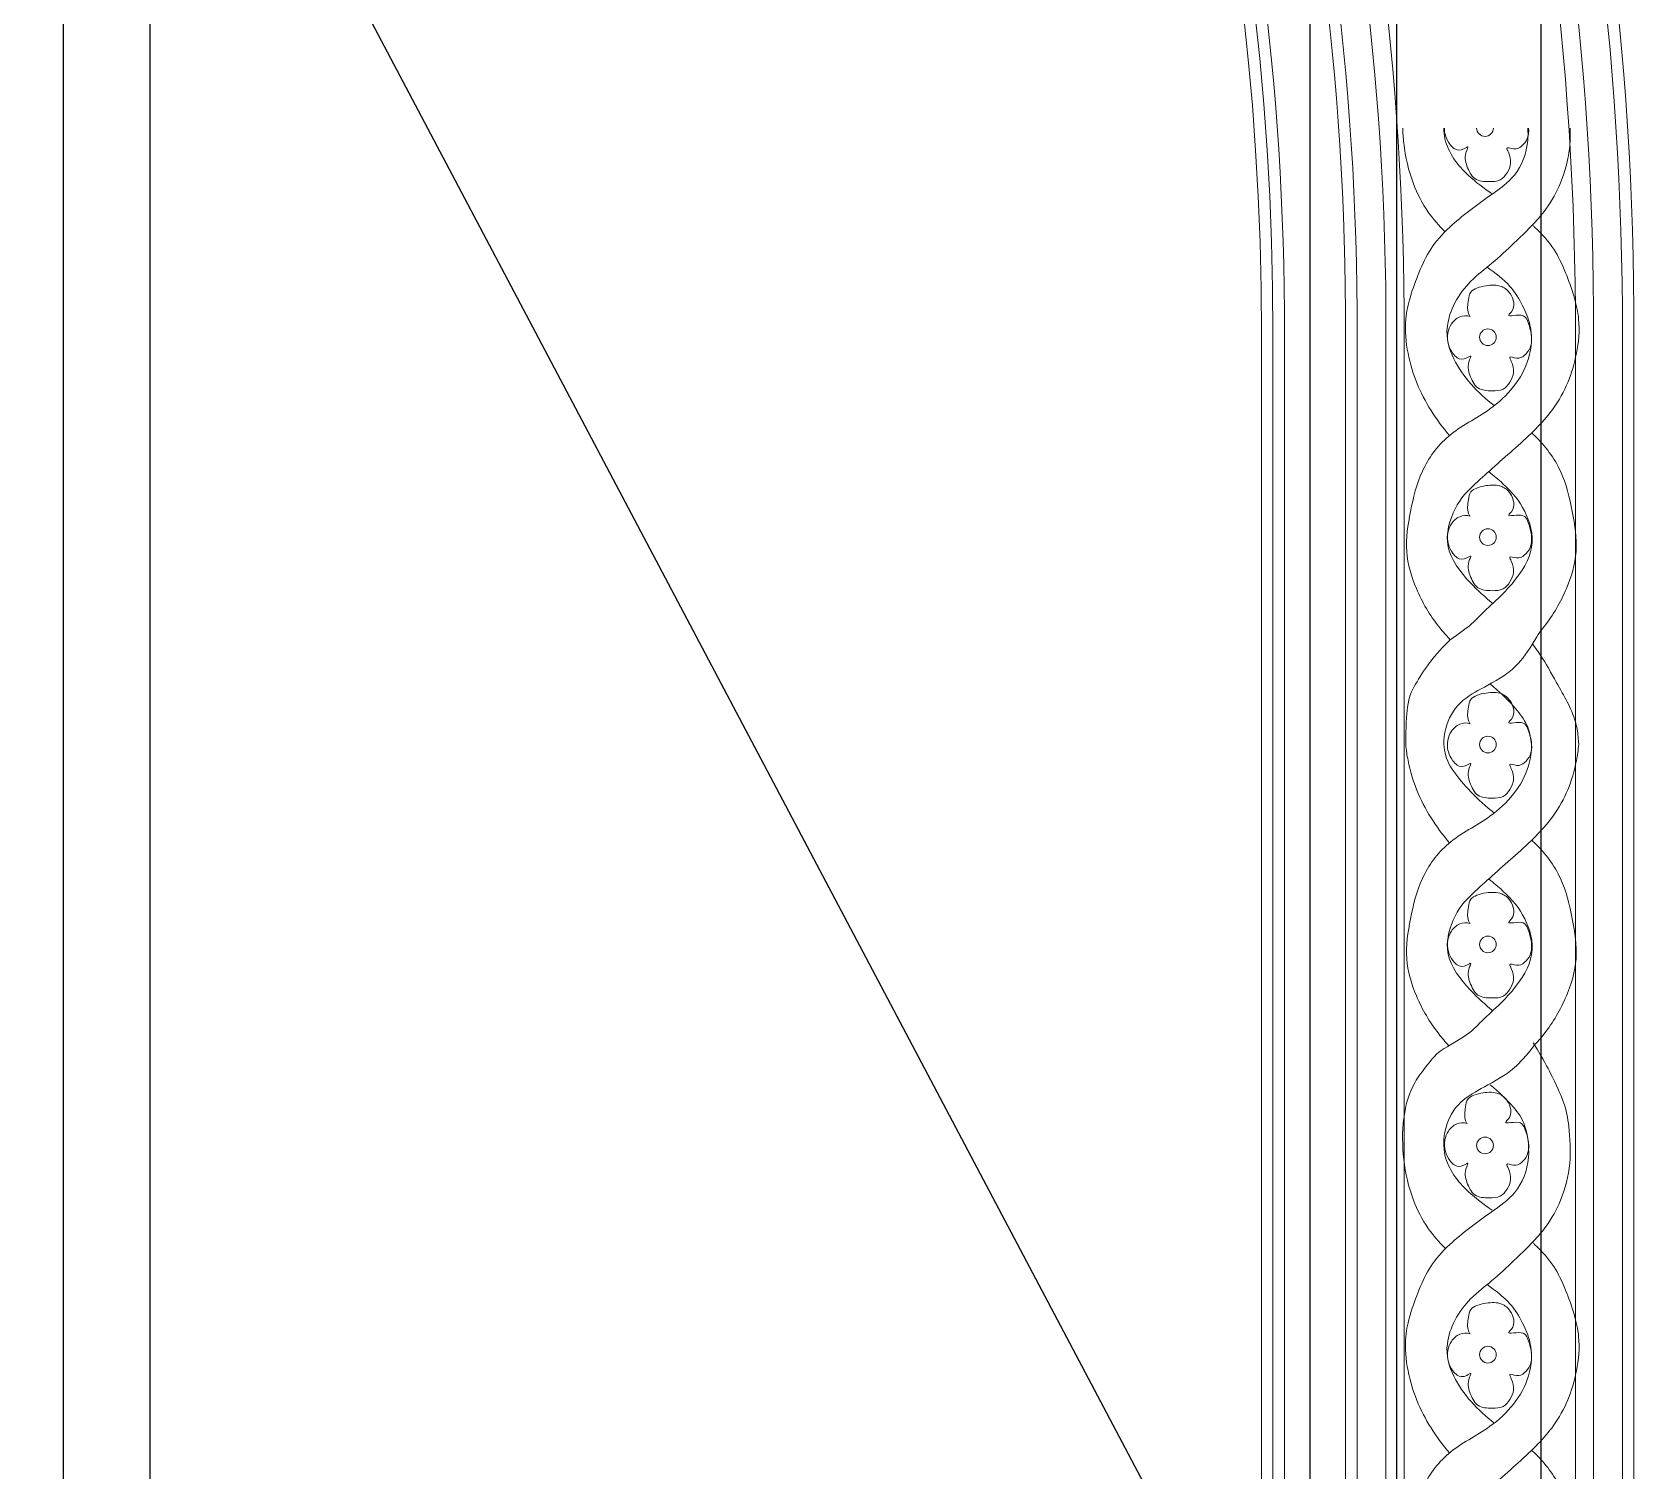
# Model space of a CAD drawing. Header units: inches. Extents: x -12478 to 399182, y -16583 to 525552.
# Drawn here: x 62873 to 63429, y 34830 to 35329 of the extents above; entities that cross this region are included whole.
import ezdxf
from ezdxf.lldxf.tags import DXFTag

# ---------------------------------------------------------------- set-up
doc = ezdxf.new("R2010")
doc.units = ezdxf.units.IN
doc.header["$LTSCALE"] = 1000
doc.header["$MEASUREMENT"] = 0
for name, color, linetype in [('8', 8, 'Continuous'), ('Layer3', 3, 'Continuous'), ('WOOD', 23, 'Continuous'), ('WOOD 01', 34, 'Continuous')]:
    doc.layers.add(name, color=color, linetype=linetype)
doc.layers.add('Bronze', color=40, linetype='Continuous', lineweight=0)
doc.layers.add('Fabric', color=253, linetype='Continuous', lineweight=0)
tags = doc.linetypes.add('DASHED2', pattern=[0.375, 0.25, -0.125]).pattern_tags.tags
tags[6:7] = [DXFTag(74, 4), DXFTag(75, 0), DXFTag(340, '0'), DXFTag(46, 1.0), DXFTag(50, 0.0), DXFTag(44, 0.0), DXFTag(45, 0.0)]
tags[4:5] = [DXFTag(74, 4), DXFTag(75, 0), DXFTag(340, '0'), DXFTag(46, 1.0), DXFTag(50, 0.0), DXFTag(44, 0.0), DXFTag(45, 0.0)]

# ---------------------------------------------------------------- blocks, each defined once
blk = doc.blocks.new('curtain elev1')
at = {"layer": 'Fabric', "lineweight": 0}
for points, knots in [([(323477.26, -7402.77, 0), (323411.69, -8278.92, 0), (323341.96, -8620.94, 0), (323084.81, -9075.52, 0), (322864.49, -9251.76, 0), (322695, -9247.72, 0), (322548.91, -9204.37, 0)], [407.218474, 407.218474, 407.218474, 407.218474, 756.841523, 881.937441, 1071.680382, 1265.355331, 1265.355331, 1265.355331, 1265.355331]), ([(323418.55, -7406.31, 0), (323351.06, -8168.89, 0), (323286.1, -8542.6, 0), (323012.81, -9025.72, 0), (322792.48, -9201.96, 0), (322622.81, -9197.92, 0), (322548.91, -9177.21, 0), (322548.91, -9177.21, 0), (322548.91, -9177.21, 0), (322548.91, -9177.21, 0)], [365.515274, 365.515274, 365.515274, 365.515274, 756.841523, 881.937441, 1071.680382, 1208.200709, 1265.782785, 1265.782785, 1265.786307, 1265.786307, 1265.786307, 1265.786307])]:
    blk.add_open_spline(points, degree=3, knots=knots, dxfattribs=at)
blk = doc.blocks.new('brass accent')
at = {"layer": 'Bronze', "lineweight": 0}
for centre in [(317084.52, 116087.7, 0), (317084.52, 116018.39, 0), (317084.52, 115877.15, 0), (317083.5, 115807.43, 0), (317084.52, 115734.88, 0)]:
    blk.add_circle(centre, 2.9, dxfattribs=at)
for centre, start, end in [((317083.5, 116160.25, 0), 180, 0), ((317084.52, 115946.45, 0), 0, 180), ((317084.52, 115946.45, 0), 180, 0)]:
    blk.add_arc(centre, 2.9, start, end, dxfattribs=at)
for points, knots in [([(317069.44, 116160.25, 0), (317069.42, 116159.39, 0), (317069.66, 116157.37, 0), (317071, 116154.99, 0), (317073.02, 116152.61, 0), (317075.33, 116152.35, 0), (317078, 116154.23, 0), (317076.15, 116150.62, 0), (317077.01, 116147.35, 0), (317079.43, 116141.89, 0), (317084.57, 116141.62, 0), (317088.84, 116141.74, 0), (317092.21, 116145.7, 0), (317093.04, 116149.63, 0), (317090.38, 116154.03, 0), (317093.91, 116152.49, 0), (317096.33, 116153.86, 0), (317098.48, 116156.6, 0), (317098.72, 116158.99, 0), (317098.63, 116160.25, 0)], [0.665175, 0.665175, 0.665175, 0.665175, 0.752433, 0.872037, 0.945922, 1.061004, 1.113314, 1.158119, 1.342355, 1.522189, 1.695788, 1.830249, 1.946701, 2.195177, 2.248456, 2.330579, 2.429673, 2.544778, 2.671766, 2.671766, 2.671766, 2.671766]), ([(317078.33, 116094.91, 0), (317078.31, 116094.92, 0), (317077.2, 116095.33, 0), (317074.44, 116095.14, 0), (317071.71, 116092.58, 0), (317070.34, 116089.05, 0), (317070.44, 116085.27, 0), (317072.02, 116082.44, 0), (317074.04, 116080.06, 0), (317076.35, 116079.8, 0), (317079.02, 116081.67, 0), (317077.17, 116078.07, 0), (317078.03, 116074.8, 0), (317080.46, 116069.34, 0), (317085.59, 116069.07, 0), (317089.86, 116069.19, 0), (317093.23, 116073.14, 0), (317094.06, 116077.07, 0), (317091.4, 116081.48, 0), (317094.93, 116079.93, 0), (317097.35, 116081.3, 0), (317100.19, 116084.93, 0), (317099.56, 116089.64, 0), (317098.34, 116093.25, 0), (317096.74, 116096.42, 0), (317090.31, 116094.21, 0), (317094.26, 116097.94, 0), (317093.12, 116102.51, 0), (317089, 116105.99, 0), (317084.47, 116105.76, 0), (317080.9, 116104.99, 0), (317078.16, 116103.5, 0), (317077.66, 116099.98, 0), (317077.19, 116097, 0), (317078.1, 116095.25, 0), (317078.27, 116094.93, 0)], [0.24272, 0.24272, 0.24272, 0.24272, 0.245099, 0.367364, 0.497961, 0.61241, 0.752433, 0.872037, 0.945922, 1.061004, 1.113314, 1.158119, 1.342355, 1.522189, 1.695788, 1.830249, 1.946701, 2.195177, 2.248456, 2.330579, 2.429673, 2.544778, 2.780351, 2.872208, 2.950204, 3.124017, 3.171862, 3.390176, 3.520988, 3.708938, 3.82401, 3.909457, 4.005815, 4.170543, 4.207777, 4.207777, 4.207777, 4.207777]), ([(317078.33, 116025.6, 0), (317078.31, 116025.61, 0), (317077.2, 116026.02, 0), (317074.44, 116025.83, 0), (317071.71, 116023.27, 0), (317070.34, 116019.74, 0), (317070.44, 116015.96, 0), (317072.02, 116013.13, 0), (317074.04, 116010.75, 0), (317076.35, 116010.49, 0), (317079.02, 116012.37, 0), (317077.17, 116008.76, 0), (317078.03, 116005.49, 0), (317080.46, 116000.03, 0), (317085.59, 115999.76, 0), (317089.86, 115999.88, 0), (317093.23, 116003.84, 0), (317094.06, 116007.77, 0), (317091.4, 116012.17, 0), (317094.93, 116010.63, 0), (317097.35, 116012, 0), (317100.19, 116015.62, 0), (317099.56, 116020.34, 0), (317098.34, 116023.94, 0), (317096.74, 116027.11, 0), (317090.31, 116024.91, 0), (317094.26, 116028.63, 0), (317093.12, 116033.21, 0), (317089, 116036.68, 0), (317084.47, 116036.45, 0), (317080.9, 116035.68, 0), (317078.16, 116034.19, 0), (317077.66, 116030.67, 0), (317077.19, 116027.69, 0), (317078.1, 116025.94, 0), (317078.27, 116025.62, 0)], [0.24272, 0.24272, 0.24272, 0.24272, 0.245099, 0.367364, 0.497961, 0.61241, 0.752433, 0.872037, 0.945922, 1.061004, 1.113314, 1.158119, 1.342355, 1.522189, 1.695788, 1.830249, 1.946701, 2.195177, 2.248456, 2.330579, 2.429673, 2.544778, 2.780351, 2.872208, 2.950204, 3.124017, 3.171862, 3.390176, 3.520988, 3.708938, 3.82401, 3.909457, 4.005815, 4.170543, 4.207777, 4.207777, 4.207777, 4.207777]), ([(317099.66, 115946.45, 0), (317099.59, 115947.53, 0), (317099.18, 115949.53, 0), (317098.34, 115952.01, 0), (317096.74, 115955.18, 0), (317090.31, 115952.97, 0), (317094.26, 115956.69, 0), (317093.12, 115961.27, 0), (317089, 115964.75, 0), (317084.47, 115964.51, 0), (317080.9, 115963.75, 0), (317078.16, 115962.25, 0), (317077.66, 115958.73, 0), (317077.19, 115955.76, 0), (317078.1, 115954.01, 0), (317078.27, 115953.69, 0)], [2.671766, 2.671766, 2.671766, 2.671766, 2.780351, 2.872208, 2.950204, 3.124017, 3.171862, 3.390176, 3.520988, 3.708938, 3.82401, 3.909457, 4.005815, 4.170543, 4.207777, 4.207777, 4.207777, 4.207777]), ([(317078.33, 115953.66, 0), (317078.31, 115953.67, 0), (317077.2, 115954.09, 0), (317074.44, 115953.89, 0), (317071.71, 115951.34, 0), (317070.65, 115948.61, 0), (317070.48, 115946.97, 0), (317070.46, 115946.45, 0)], [0.2427204, 0.2427204, 0.2427204, 0.2427204, 0.2450992, 0.367364, 0.4979612, 0.61241, 0.6651752, 0.6651752, 0.6651752, 0.6651752]), ([(317070.46, 115946.45, 0), (317070.45, 115945.6, 0), (317070.69, 115943.58, 0), (317072.02, 115941.19, 0), (317074.04, 115938.81, 0), (317076.35, 115938.55, 0), (317079.02, 115940.43, 0), (317077.17, 115936.83, 0), (317078.03, 115933.56, 0), (317080.46, 115928.09, 0), (317085.59, 115927.82, 0), (317089.86, 115927.94, 0), (317093.23, 115931.9, 0), (317094.06, 115935.83, 0), (317091.4, 115940.24, 0), (317094.93, 115938.69, 0), (317097.35, 115940.06, 0), (317099.5, 115942.81, 0), (317099.74, 115945.19, 0), (317099.66, 115946.45, 0)], [0.665175, 0.665175, 0.665175, 0.665175, 0.752433, 0.872037, 0.945922, 1.061004, 1.113314, 1.158119, 1.342355, 1.522189, 1.695788, 1.830249, 1.946701, 2.195177, 2.248456, 2.330579, 2.429673, 2.544778, 2.671766, 2.671766, 2.671766, 2.671766]), ([(317078.33, 115884.36, 0), (317078.31, 115884.36, 0), (317077.2, 115884.78, 0), (317074.44, 115884.59, 0), (317071.71, 115882.03, 0), (317070.34, 115878.5, 0), (317070.44, 115874.72, 0), (317072.02, 115871.88, 0), (317074.04, 115869.51, 0), (317076.35, 115869.25, 0), (317079.02, 115871.12, 0), (317077.17, 115867.52, 0), (317078.03, 115864.25, 0), (317080.46, 115858.78, 0), (317085.59, 115858.51, 0), (317089.86, 115858.63, 0), (317093.23, 115862.59, 0), (317094.06, 115866.52, 0), (317091.4, 115870.93, 0), (317094.93, 115869.38, 0), (317097.35, 115870.75, 0), (317100.19, 115874.38, 0), (317099.56, 115879.09, 0), (317098.34, 115882.7, 0), (317096.74, 115885.87, 0), (317090.31, 115883.66, 0), (317094.26, 115887.39, 0), (317093.12, 115891.96, 0), (317089, 115895.44, 0), (317084.47, 115895.21, 0), (317080.9, 115894.44, 0), (317078.16, 115892.94, 0), (317077.66, 115889.43, 0), (317077.19, 115886.45, 0), (317078.1, 115884.7, 0), (317078.27, 115884.38, 0)], [0.24272, 0.24272, 0.24272, 0.24272, 0.245099, 0.367364, 0.497961, 0.61241, 0.752433, 0.872037, 0.945922, 1.061004, 1.113314, 1.158119, 1.342355, 1.522189, 1.695788, 1.830249, 1.946701, 2.195177, 2.248456, 2.330579, 2.429673, 2.544778, 2.780351, 2.872208, 2.950204, 3.124017, 3.171862, 3.390176, 3.520988, 3.708938, 3.82401, 3.909457, 4.005815, 4.170543, 4.207777, 4.207777, 4.207777, 4.207777]), ([(317077.31, 115815.02, 0), (317077.29, 115815.03, 0), (317076.18, 115815.44, 0), (317073.42, 115815.25, 0), (317070.68, 115812.69, 0), (317069.32, 115809.16, 0), (317069.41, 115805.38, 0), (317071, 115802.55, 0), (317073.02, 115800.17, 0), (317075.33, 115799.91, 0), (317078, 115801.78, 0), (317076.15, 115798.18, 0), (317077.01, 115794.91, 0), (317079.43, 115789.45, 0), (317084.57, 115789.18, 0), (317088.84, 115789.3, 0), (317092.21, 115793.26, 0), (317093.04, 115797.18, 0), (317090.38, 115801.59, 0), (317093.91, 115800.04, 0), (317096.33, 115801.41, 0), (317099.16, 115805.04, 0), (317098.54, 115809.75, 0), (317097.31, 115813.36, 0), (317095.72, 115816.53, 0), (317089.29, 115814.33, 0), (317093.23, 115818.05, 0), (317092.1, 115822.62, 0), (317087.98, 115826.1, 0), (317083.45, 115825.87, 0), (317079.88, 115825.1, 0), (317077.14, 115823.61, 0), (317076.64, 115820.09, 0), (317076.17, 115817.11, 0), (317077.08, 115815.36, 0), (317077.24, 115815.04, 0)], [0.24272, 0.24272, 0.24272, 0.24272, 0.245099, 0.367364, 0.497961, 0.61241, 0.752433, 0.872037, 0.945922, 1.061004, 1.113314, 1.158119, 1.342355, 1.522189, 1.695788, 1.830249, 1.946701, 2.195177, 2.248456, 2.330579, 2.429673, 2.544778, 2.780351, 2.872208, 2.950204, 3.124017, 3.171862, 3.390176, 3.520988, 3.708938, 3.82401, 3.909457, 4.005815, 4.170543, 4.207777, 4.207777, 4.207777, 4.207777]), ([(317078.33, 115742.09, 0), (317078.31, 115742.1, 0), (317077.2, 115742.51, 0), (317074.44, 115742.32, 0), (317071.71, 115739.76, 0), (317070.34, 115736.23, 0), (317070.44, 115732.45, 0), (317072.02, 115729.62, 0), (317074.04, 115727.24, 0), (317076.35, 115726.98, 0), (317079.02, 115728.86, 0), (317077.17, 115725.25, 0), (317078.03, 115721.98, 0), (317080.46, 115716.52, 0), (317085.59, 115716.25, 0), (317089.86, 115716.37, 0), (317093.23, 115720.33, 0), (317094.06, 115724.26, 0), (317091.4, 115728.66, 0), (317094.93, 115727.12, 0), (317097.35, 115728.49, 0), (317100.19, 115732.11, 0), (317099.56, 115736.83, 0), (317098.34, 115740.44, 0), (317096.74, 115743.6, 0), (317090.31, 115741.4, 0), (317094.26, 115745.12, 0), (317093.12, 115749.7, 0), (317089, 115753.17, 0), (317084.47, 115752.94, 0), (317080.9, 115752.17, 0), (317078.16, 115750.68, 0), (317077.66, 115747.16, 0), (317077.19, 115744.18, 0), (317078.1, 115742.44, 0), (317078.27, 115742.11, 0)], [0.24272, 0.24272, 0.24272, 0.24272, 0.245099, 0.367364, 0.497961, 0.61241, 0.752433, 0.872037, 0.945922, 1.061004, 1.113314, 1.158119, 1.342355, 1.522189, 1.695788, 1.830249, 1.946701, 2.195177, 2.248456, 2.330579, 2.429673, 2.544778, 2.780351, 2.872208, 2.950204, 3.124017, 3.171862, 3.390176, 3.520988, 3.708938, 3.82401, 3.909457, 4.005815, 4.170543, 4.207777, 4.207777, 4.207777, 4.207777])]:
    blk.add_open_spline(points, degree=3, knots=knots, dxfattribs=at)
at = {"layer": 'WOOD', "lineweight": 0}
for points, knots in [([(317054.95, 116160.25, 0), (317055.01, 116158.51, 0), (317055.51, 116151.94, 0), (317057.75, 116141.8, 0), (317063.11, 116131.45, 0), (317067.51, 116126.41, 0), (317069.62, 116124.3, 0)], [1.316854, 1.316854, 1.316854, 1.316854, 1.496468, 1.998987, 2.380781, 2.689248, 2.689248, 2.689248, 2.689248]), ([(317098.36, 116160.25, 0), (317098.44, 116158.87, 0), (317098.39, 116152.93, 0), (317095.31, 116143.94, 0), (317084.45, 116136.33, 0), (317071.8, 116127.13, 0), (317064.33, 116118.48, 0), (317060.98, 116111.34, 0), (317057.48, 116101.96, 0), (317055.36, 116092.4, 0), (317056.87, 116078.28, 0), (317061.98, 116065.73, 0), (317068.74, 116056.46, 0), (317071.16, 116053.64, 0)], [1.339474, 1.339474, 1.339474, 1.339474, 1.496468, 1.998987, 2.380781, 2.959233, 3.345171, 3.70483, 3.981012, 4.228697, 4.629229, 5.39027, 5.739901, 5.739901, 5.739901, 5.739901]), ([(317069.18, 116160.25, 0), (317069.2, 116159, 0), (317069.88, 116152.63, 0), (317076.59, 116144.08, 0), (317083.03, 116139.5, 0), (317086, 116137.38, 0)], [1.3741076, 1.3741076, 1.3741076, 1.3741076, 1.4964678, 1.9989867, 2.3646844, 2.3646844, 2.3646844, 2.3646844]), ([(317113.01, 116160.25, 0), (317113.08, 116158.19, 0), (317112.99, 116151.44, 0), (317110.57, 116142.18, 0), (317104.13, 116130.28, 0), (317094.88, 116121.69, 0), (317086.12, 116113.26, 0), (317079.18, 116108.3, 0), (317072.74, 116100.2, 0), (317069.24, 116089.5, 0), (317073.04, 116076.86, 0), (317080.96, 116068.41, 0), (317086.71, 116063.98, 0)], [1.266036, 1.266036, 1.266036, 1.266036, 1.496468, 1.998987, 2.380781, 2.959233, 3.345171, 3.70483, 3.981012, 4.228697, 4.629229, 5.37691, 5.37691, 5.37691, 5.37691]), ([(317099.95, 116126.62, 0), (317100.21, 116126.39, 0), (317103.27, 116123.58, 0), (317107.67, 116118.48, 0), (317111.03, 116111.34, 0), (317114.52, 116101.96, 0), (317116.65, 116092.4, 0), (317115.14, 116078.28, 0), (317109.19, 116063.68, 0), (317096.64, 116051.43, 0), (317079.75, 116036.85, 0), (317072.84, 116029.65, 0), (317068.27, 116014.97, 0), (317077.5, 116002.88, 0), (317083.63, 115997.5, 0), (317086.18, 115995.37, 0)], [2.923962, 2.923962, 2.923962, 2.923962, 2.959233, 3.345171, 3.70483, 3.981012, 4.228697, 4.629229, 5.39027, 5.986881, 6.507858, 7.008636, 7.490853, 7.950217, 8.304186, 8.304186, 8.304186, 8.304186]), ([(317084.21, 116112.01, 0), (317087, 116109.94, 0), (317092.09, 116106.36, 0), (317096.56, 116098.97, 0), (317100.11, 116090.7, 0), (317099.21, 116076.4, 0), (317087.2, 116062.49, 0), (317070.52, 116054.95, 0), (317060.93, 116041.7, 0), (317057.5, 116027.56, 0), (317055.35, 116013.56, 0), (317059.44, 115999.66, 0), (317065.13, 115989.97, 0), (317069.47, 115984.9, 0), (317071.44, 115982.79, 0)], [3.346929, 3.346929, 3.346929, 3.346929, 3.70483, 3.981012, 4.228697, 4.629229, 5.39027, 5.986881, 6.507858, 7.008636, 7.490853, 7.950217, 8.476278, 8.642879, 8.642879, 8.642879, 8.642879]), ([(317099.65, 116054.52, 0), (317100.03, 116054.19, 0), (317104.14, 116050.5, 0), (317110.51, 116041.7, 0), (317113.93, 116027.56, 0), (317116.09, 116013.56, 0), (317111.99, 115999.66, 0), (317106.38, 115990.11, 0), (317102.17, 115985.15, 0), (317100.01, 115981.39, 0)], [5.933766, 5.933766, 5.933766, 5.933766, 5.986881, 6.507858, 7.008636, 7.490853, 7.950217, 8.476278, 8.626185, 8.626185, 8.626185, 8.626185]), ([(317084.76, 116041.09, 0), (317086.5, 116039.68, 0), (317092.16, 116035.05, 0), (317097.64, 116028.24, 0), (317101.72, 116015.19, 0), (317093.28, 116001.28, 0), (317082.51, 115992.24, 0), (317078.32, 115987.62, 0), (317071.44, 115982.79, 0)], [6.300023, 6.300023, 6.300023, 6.300023, 6.507858, 7.008636, 7.490853, 7.950217, 8.476278, 8.628462, 8.628462, 8.628462, 8.628462]), ([(317071.44, 115982.79, 0), (317067.35, 115978.71, 0), (317063.58, 115974.19, 0), (317058.8, 115966.57, 0), (317056.41, 115961.69, 0), (317056.05, 115952.56, 0), (317056, 115946.45, 0)], [0, 0, 0, 0, 0.265218, 0.610462, 1.007411, 1.316854, 1.316854, 1.316854, 1.316854]), ([(317100.01, 115981.39, 0), (317095.08, 115973.51, 0), (317086.19, 115967.73, 0), (317078.37, 115964.09, 0), (317071.28, 115958.07, 0), (317069.14, 115950.2, 0), (317069.18, 115946.45, 0)], [0.051478, 0.051478, 0.051478, 0.051478, 0.265218, 0.610462, 1.007411, 1.374108, 1.374108, 1.374108, 1.374108]), ([(317100.01, 115981.39, 0), (317104.01, 115975.79, 0), (317107.15, 115969.76, 0), (317111.38, 115962.69, 0), (317113.31, 115958.72, 0), (317115.65, 115952.52, 0), (317116, 115946.45, 0)], [0.062674, 0.062674, 0.062674, 0.062674, 0.265218, 0.610462, 1.007411, 1.266036, 1.266036, 1.266036, 1.266036]), ([(317085.24, 115967.49, 0), (317088.5, 115964.85, 0), (317093.82, 115959.41, 0), (317096.97, 115955.39, 0), (317099.23, 115951.06, 0), (317099.61, 115946.45, 0)], [0.323924, 0.323924, 0.323924, 0.323924, 0.610462, 1.007411, 1.339474, 1.339474, 1.339474, 1.339474]), ([(317056, 115946.45, 0), (317056.16, 115944.56, 0), (317057.58, 115935.3, 0), (317061.98, 115924.49, 0), (317068.74, 115915.22, 0), (317071.16, 115912.39, 0)], [4.437571, 4.437571, 4.437571, 4.437571, 4.629229, 5.39027, 5.739901, 5.739901, 5.739901, 5.739901]), ([(317099.61, 115946.45, 0), (317099.65, 115943.99, 0), (317098.2, 115933.98, 0), (317087.2, 115921.24, 0), (317070.52, 115913.71, 0), (317060.93, 115900.46, 0), (317057.5, 115886.31, 0), (317055.35, 115872.32, 0), (317059.44, 115858.42, 0), (317065.23, 115848.56, 0), (317069.74, 115843.35, 0), (317070.96, 115842.02, 0)], [4.376299, 4.376299, 4.376299, 4.376299, 4.629229, 5.39027, 5.986881, 6.507858, 7.008636, 7.490853, 7.950217, 8.476278, 8.663685, 8.663685, 8.663685, 8.663685]), ([(317069.18, 115946.45, 0), (317069.96, 115941.09, 0), (317073.9, 115934.69, 0), (317080.96, 115927.17, 0), (317086.71, 115922.74, 0)], [4.353645, 4.353645, 4.353645, 4.353645, 4.629229, 5.37691, 5.37691, 5.37691, 5.37691]), ([(317116, 115946.45, 0), (317115.85, 115944.56, 0), (317114.43, 115935.3, 0), (317109.19, 115922.43, 0), (317096.64, 115910.19, 0), (317079.75, 115895.6, 0), (317072.84, 115888.41, 0), (317068.27, 115873.73, 0), (317077.5, 115861.64, 0), (317083.63, 115856.26, 0), (317086.18, 115854.12, 0)], [4.437571, 4.437571, 4.437571, 4.437571, 4.629229, 5.39027, 5.986881, 6.507858, 7.008636, 7.490853, 7.950217, 8.304186, 8.304186, 8.304186, 8.304186]), ([(317099.65, 115913.28, 0), (317100.03, 115912.94, 0), (317104.14, 115909.26, 0), (317110.51, 115900.46, 0), (317113.93, 115886.31, 0), (317116.09, 115872.32, 0), (317111.99, 115858.42, 0), (317106.2, 115848.56, 0), (317101.7, 115843.35, 0), (317100.47, 115842.02, 0)], [5.933766, 5.933766, 5.933766, 5.933766, 5.986881, 6.507858, 7.008636, 7.490853, 7.950217, 8.476278, 8.663685, 8.663685, 8.663685, 8.663685]), ([(317084.76, 115899.85, 0), (317086.5, 115898.44, 0), (317092.16, 115893.81, 0), (317097.64, 115887, 0), (317101.72, 115873.94, 0), (317093.28, 115860.03, 0), (317082.46, 115850.95, 0), (317078.25, 115846.3, 0), (317070.36, 115841.67, 0)], [6.300023, 6.300023, 6.300023, 6.300023, 6.507858, 7.008636, 7.490853, 7.950217, 8.476278, 8.634087, 8.634087, 8.634087, 8.634087]), ([(317070.36, 115841.67, 0), (317067.35, 115840.06, 0), (317063.58, 115835.54, 0), (317057.52, 115827.76, 0), (317054.7, 115815.9, 0), (317054.86, 115802.44, 0), (317057.75, 115789.36, 0), (317063.11, 115779, 0), (317067.51, 115773.97, 0), (317069.62, 115771.86, 0)], [0, 0, 0, 0, 0.265218, 0.610462, 1.007411, 1.496468, 1.998987, 2.380781, 2.689248, 2.689248, 2.689248, 2.689248]), ([(317100.47, 115842.02, 0), (317095.08, 115834.86, 0), (317086.19, 115829.08, 0), (317078.37, 115825.45, 0), (317070.5, 115818.76, 0), (317067.4, 115803.36, 0), (317076.59, 115791.63, 0), (317083.03, 115787.06, 0), (317086, 115784.94, 0)], [0.051478, 0.051478, 0.051478, 0.051478, 0.265218, 0.610462, 1.007411, 1.496468, 1.998987, 2.364684, 2.364684, 2.364684, 2.364684]), ([(317100.23, 115842.98, 0), (317104.01, 115836.77, 0), (317107.15, 115830.73, 0), (317111.4, 115821.6, 0), (317112.72, 115813.99, 0), (317113.54, 115800.77, 0), (317110.57, 115789.37, 0), (317104.13, 115777.47, 0), (317094.88, 115768.87, 0), (317086.12, 115760.44, 0), (317079.18, 115755.48, 0), (317072.74, 115747.39, 0), (317069.24, 115736.68, 0), (317073.04, 115724.04, 0), (317080.96, 115715.6, 0), (317086.71, 115711.17, 0)], [0.062674, 0.062674, 0.062674, 0.062674, 0.265218, 0.610462, 1.007411, 1.496468, 1.998987, 2.380781, 2.959233, 3.345171, 3.70483, 3.981012, 4.228697, 4.629229, 5.37691, 5.37691, 5.37691, 5.37691]), ([(317085.24, 115828.46, 0), (317088.5, 115825.82, 0), (317093.82, 115820.39, 0), (317097.46, 115815.75, 0), (317099.77, 115802.95, 0), (317095.31, 115791.12, 0), (317084.45, 115783.51, 0), (317071.8, 115774.31, 0), (317064.33, 115765.66, 0), (317060.98, 115758.52, 0), (317057.48, 115749.14, 0), (317055.36, 115739.58, 0), (317056.87, 115725.47, 0), (317061.98, 115712.91, 0), (317068.74, 115703.65, 0), (317071.16, 115700.82, 0)], [0.323924, 0.323924, 0.323924, 0.323924, 0.610462, 1.007411, 1.496468, 1.998987, 2.380781, 2.959233, 3.345171, 3.70483, 3.981012, 4.228697, 4.629229, 5.39027, 5.739901, 5.739901, 5.739901, 5.739901]), ([(317099.95, 115773.81, 0), (317100.21, 115773.57, 0), (317103.27, 115770.76, 0), (317107.67, 115765.66, 0), (317111.03, 115758.52, 0), (317114.52, 115749.14, 0), (317116.65, 115739.58, 0), (317115.14, 115725.47, 0), (317109.19, 115710.86, 0), (317096.64, 115698.61, 0), (317079.75, 115684.03, 0), (317072.84, 115676.83, 0), (317068.27, 115662.15, 0), (317077.5, 115650.07, 0), (317083.63, 115644.68, 0), (317086.18, 115642.55, 0)], [2.923962, 2.923962, 2.923962, 2.923962, 2.959233, 3.345171, 3.70483, 3.981012, 4.228697, 4.629229, 5.39027, 5.986881, 6.507858, 7.008636, 7.490853, 7.950217, 8.304186, 8.304186, 8.304186, 8.304186]), ([(317084.21, 115759.2, 0), (317087, 115757.12, 0), (317092.09, 115753.54, 0), (317096.56, 115746.15, 0), (317100.11, 115737.88, 0), (317099.21, 115723.58, 0), (317087.2, 115709.67, 0), (317070.52, 115702.14, 0), (317060.93, 115688.89, 0), (317057.5, 115674.74, 0), (317055.35, 115660.75, 0), (317059.44, 115646.84, 0), (317065.23, 115636.98, 0), (317069.74, 115631.78, 0), (317070.96, 115630.45, 0)], [3.346929, 3.346929, 3.346929, 3.346929, 3.70483, 3.981012, 4.228697, 4.629229, 5.39027, 5.986881, 6.507858, 7.008636, 7.490853, 7.950217, 8.476278, 8.663685, 8.663685, 8.663685, 8.663685]), ([(317099.65, 115701.7, 0), (317100.03, 115701.37, 0), (317104.14, 115697.69, 0), (317110.51, 115688.89, 0), (317113.93, 115674.74, 0), (317116.09, 115660.75, 0), (317111.99, 115646.84, 0), (317106.2, 115636.98, 0), (317101.7, 115631.78, 0), (317100.47, 115630.45, 0)], [5.933766, 5.933766, 5.933766, 5.933766, 5.986881, 6.507858, 7.008636, 7.490853, 7.950217, 8.476278, 8.663685, 8.663685, 8.663685, 8.663685])]:
    blk.add_open_spline(points, degree=3, knots=knots, dxfattribs=at)

msp = doc.modelspace()

# ---------------------------------------------------------------- linework, layer by layer
at = {"layer": '8', "linetype": 'DASHED2', "ltscale": 200, "elevation": 0.01}
for points in [[(63346.55, 35535.09), (62884.05, 35535.09), (62884.05, 33784.59), (63346.55, 33784.59)], [(63316.55, 35505.09), (62914.05, 35505.09), (62914.05, 33814.59), (63316.55, 33814.59)]]:
    msp.add_lwpolyline(points, close=True, dxfattribs=at)
msp.add_lwpolyline([(62884.05, 35535.09), (63346.55, 34659.84), (62884.05, 33784.59)], dxfattribs=at)
at = {"layer": 'Layer3', "elevation": 0}
msp.add_lwpolyline([(63396.55, 35585.09), (63396.55, 33185.09), (61296.55, 33185.09), (61296.55, 35585.1)], dxfattribs=at)
at = {"layer": 'WOOD 01', "lineweight": 0, "ltscale": 500, "elevation": 0}
for points in [[(63428.79, 33390.09), (63428.79, 35224.27, 1.002257), (61262.03, 35224.27), (61262.03, 33390.09)], [(63424.79, 33390.09), (63424.79, 35224.27, 1.002261), (61266.03, 35224.27), (61266.03, 33390.09)], [(63414.79, 33390.09), (63414.79, 35224.28, 1.002271), (61276.03, 35224.28), (61276.03, 33390.09)], [(63408.48, 33390.09), (63408.48, 35224.29, 1.002278), (61282.34, 35224.29), (61282.34, 33390.09)], [(63349.1, 33390.09), (63349.1, 35224.36, 1.002344), (61341.72, 35224.36), (61341.72, 33390.09)], [(63342.79, 33390.09), (63342.79, 35224.37, 1.002352), (61348.03, 35224.37), (61348.03, 33390.09)], [(63332.79, 33390.09), (63332.79, 35224.38, 1.002364), (61358.03, 35224.38), (61358.03, 33390.09)], [(63328.79, 33390.09), (63328.79, 35224.38, 1.002369), (61362.03, 35224.38), (61362.03, 33390.09)], [(63307.56, 33390.09), (63307.56, 35224.41, 1.002395), (61383.26, 35224.41), (61383.26, 33390.09)], [(63303.56, 33390.09), (63303.56, 35224.41, 1.0024), (61387.26, 35224.41), (61387.26, 33390.09)], [(63299.56, 33390.09), (63299.56, 35224.42, 1.002405), (61391.26, 35224.42), (61391.26, 33390.09)]]:
    msp.add_lwpolyline(points, format="xyb", dxfattribs=at)

# ---------------------------------------------------------------- block references
at = {"xscale": -1}
msp.add_blockref('curtain elev1', (385843.93, 43530.32, 0), dxfattribs=at)
msp.add_blockref('brass accent', (-253706.36, -80864.32, 0))

doc.saveas('drawing.dxf')
